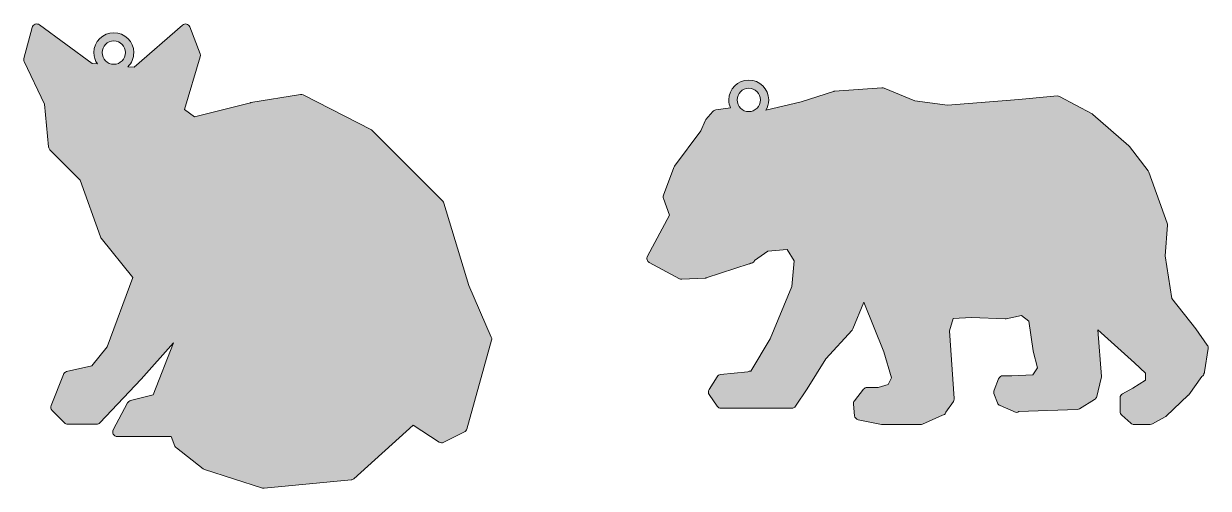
# Model space of a CAD drawing. Extents: x 5 to 4381, y -984 to -15.
# Drawn here: x 2676 to 3283, y -809 to -572 of the extents above; entities that cross this region are included whole.
import ezdxf

# ---------------------------------------------------------------- set-up
doc = ezdxf.new("R2010")
doc.units = 0
doc.header["$MEASUREMENT"] = 0
doc.layers.add('Layer 1', color=7, linetype='Continuous')

msp = doc.modelspace()

# ---------------------------------------------------------------- hatches: boundary and pattern name
at = {"layer": 'Layer 1', "true_color": 0xad6c5e}
h = msp.add_hatch(color=35, dxfattribs=at)
h.dxf.hatch_style = 2
edge = h.paths.add_edge_path()
edge.add_spline(control_points=[(2686.81, -612.96), (2686.81, -612.96), (2688.88, -634.77), (2688.88, -634.77), (2688.94, -635.31), (2689.18, -635.82), (2689.57, -636.21), (2689.57, -636.21), (2705.06, -651.7), (2705.06, -651.7), (2705.06, -651.7), (2715.46, -680.84), (2715.46, -680.84), (2715.47, -680.84), (2715.47, -680.85), (2715.47, -680.85), (2715.56, -681.09), (2715.68, -681.31), (2715.84, -681.51), (2715.84, -681.51), (2731.94, -701.64), (2731.94, -701.64), (2731.94, -701.64), (2718.78, -737.07), (2718.78, -737.07), (2718.78, -737.07), (2711.06, -746.72), (2711.06, -746.72), (2711.06, -746.72), (2698.1, -749.71), (2698.1, -749.71), (2697.36, -749.88), (2696.74, -750.4), (2696.45, -751.12), (2696.45, -751.12), (2690.1, -767), (2690.1, -767), (2689.75, -767.87), (2689.95, -768.86), (2690.62, -769.53), (2690.62, -769.53), (2696.97, -775.88), (2696.97, -775.88), (2697.41, -776.33), (2698, -776.57), (2698.63, -776.57), (2698.63, -776.57), (2713.45, -776.57), (2713.45, -776.57), (2714.08, -776.57), (2714.7, -776.31), (2715.14, -775.85), (2715.14, -775.85), (2736.31, -753.62), (2736.31, -753.62), (2736.31, -753.62), (2752.8, -735.03), (2752.8, -735.03), (2752.8, -735.03), (2742.39, -761.65), (2742.39, -761.65), (2742.39, -761.65), (2730.86, -764.53), (2730.86, -764.53), (2730.22, -764.69), (2729.68, -765.12), (2729.36, -765.7), (2729.36, -765.7), (2721.96, -779.45), (2721.96, -779.45), (2721.57, -780.18), (2721.59, -781.07), (2722.01, -781.78), (2722.43, -782.48), (2723.2, -782.92), (2724.03, -782.92), (2724.03, -782.92), (2751.56, -782.92), (2751.56, -782.92), (2751.56, -782.92), (2753.6, -787.82), (2753.6, -787.82), (2753.76, -788.19), (2754.01, -788.52), (2754.33, -788.77), (2754.33, -788.77), (2768.1, -799.36), (2768.1, -799.36), (2768.3, -799.52), (2768.53, -799.65), (2768.79, -799.73), (2768.79, -799.73), (2798.44, -809.26), (2798.44, -809.26), (2798.69, -809.34), (2798.92, -809.37), (2799.16, -809.37), (2799.2, -809.37), (2799.28, -809.37), (2799.32, -809.37), (2799.32, -809.37), (2843.82, -805.13), (2843.82, -805.13), (2844.32, -805.08), (2844.8, -804.87), (2845.17, -804.54), (2845.17, -804.54), (2875.58, -777.17), (2875.58, -777.17), (2875.58, -777.17), (2888.89, -785.72), (2888.89, -785.72), (2889.58, -786.17), (2890.47, -786.21), (2891.21, -785.85), (2891.21, -785.85), (2901.79, -780.56), (2901.79, -780.56), (2902.38, -780.26), (2902.82, -779.73), (2903, -779.09), (2903, -779.09), (2915.7, -733.58), (2915.7, -733.58), (2915.85, -733.06), (2915.81, -732.5), (2915.59, -732), (2915.59, -732), (2904.01, -705.68), (2904.01, -705.68), (2904.01, -705.68), (2891.35, -663.5), (2891.35, -663.5), (2891.24, -663.13), (2891.04, -662.78), (2890.76, -662.51), (2890.76, -662.51), (2854.79, -626.53), (2854.79, -626.53), (2854.61, -626.36), (2854.42, -626.22), (2854.2, -626.11), (2854.2, -626.11), (2819.28, -608.12), (2819.28, -608.12), (2818.83, -607.88), (2818.33, -607.8), (2817.83, -607.88), (2817.83, -607.88), (2792.42, -612.12), (2792.42, -612.12), (2792.38, -612.13), (2792.31, -612.14), (2792.27, -612.15), (2792.27, -612.15), (2763.66, -619.3), (2763.66, -619.3), (2763.66, -619.3), (2758.5, -615.61), (2758.5, -615.61), (2758.5, -615.61), (2766.49, -588.65), (2766.49, -588.65), (2766.64, -588.17), (2766.62, -587.63), (2766.43, -587.14), (2766.43, -587.14), (2761.14, -573.38), (2761.14, -573.38), (2760.87, -572.67), (2760.26, -572.13), (2759.51, -571.95), (2758.77, -571.76), (2757.98, -571.95), (2757.41, -572.45), (2757.41, -572.45), (2732.76, -594.02), (2732.76, -594.02), (2732.76, -594.02), (2729.53, -593.72), (2729.53, -593.72), (2731.35, -591.88), (2732.48, -589.35), (2732.48, -586.55), (2732.48, -580.92), (2727.9, -576.34), (2722.27, -576.34), (2716.64, -576.34), (2712.06, -580.92), (2712.06, -586.55), (2712.06, -588.68), (2712.72, -590.66), (2713.84, -592.3), (2713.84, -592.3), (2711.13, -592.05), (2711.13, -592.05), (2711.13, -592.05), (2684.15, -572.33), (2684.15, -572.33), (2683.52, -571.87), (2682.71, -571.75), (2681.98, -572.01), (2681.24, -572.27), (2680.69, -572.87), (2680.49, -573.62), (2680.49, -573.62), (2676.25, -589.49), (2676.25, -589.49), (2676.11, -590.03), (2676.17, -590.6), (2676.4, -591.1), (2676.4, -591.1), (2686.81, -612.96), (2686.81, -612.96)], knot_values=[0, 0, 0, 0, 1, 1, 1, 2, 2, 2, 3, 3, 3, 4, 4, 4, 5, 5, 5, 6, 6, 6, 7, 7, 7, 8, 8, 8, 9, 9, 9, 10, 10, 10, 11, 11, 11, 12, 12, 12, 13, 13, 13, 14, 14, 14, 15, 15, 15, 16, 16, 16, 17, 17, 17, 18, 18, 18, 19, 19, 19, 20, 20, 20, 21, 21, 21, 22, 22, 22, 23, 23, 23, 24, 24, 24, 25, 25, 25, 26, 26, 26, 27, 27, 27, 28, 28, 28, 29, 29, 29, 30, 30, 30, 31, 31, 31, 32, 32, 32, 33, 33, 33, 34, 34, 34, 35, 35, 35, 36, 36, 36, 37, 37, 37, 38, 38, 38, 39, 39, 39, 40, 40, 40, 41, 41, 41, 42, 42, 42, 43, 43, 43, 44, 44, 44, 45, 45, 45, 46, 46, 46, 47, 47, 47, 48, 48, 48, 49, 49, 49, 50, 50, 50, 51, 51, 51, 52, 52, 52, 53, 53, 53, 54, 54, 54, 55, 55, 55, 56, 56, 56, 57, 57, 57, 58, 58, 58, 59, 59, 59, 60, 60, 60, 61, 61, 61, 62, 62, 62, 63, 63, 63, 64, 64, 64, 65, 65, 65, 66, 66, 66, 67, 67, 67, 68, 68, 68, 69, 69, 69, 70, 70, 70, 71, 71, 71, 71], degree=3, periodic=1)
edge = h.paths.add_edge_path()
edge.add_spline(control_points=[(2722.27, -580.59), (2725.56, -580.59), (2728.24, -583.26), (2728.24, -586.55), (2728.24, -589.84), (2725.56, -592.52), (2722.27, -592.52), (2718.98, -592.52), (2716.31, -589.84), (2716.31, -586.55), (2716.31, -583.26), (2718.98, -580.59), (2722.27, -580.59)], knot_values=[0, 0, 0, 0, 1, 1, 1, 2, 2, 2, 3, 3, 3, 4, 4, 4, 4], degree=3, periodic=1)
h = msp.add_hatch(color=35, dxfattribs=at)
h.dxf.hatch_style = 2
edge = h.paths.add_edge_path()
edge.add_spline(control_points=[(3282.28, -736.19), (3282.28, -736.19), (3276.34, -727.87), (3276.34, -727.87), (3276.34, -727.87), (3264.18, -712.23), (3264.18, -712.23), (3264.18, -712.23), (3260.76, -690.53), (3260.76, -690.53), (3260.76, -690.53), (3261.92, -674.76), (3261.92, -674.76), (3261.95, -674.44), (3261.9, -674.09), (3261.79, -673.78), (3261.79, -673.78), (3252.29, -647.65), (3252.29, -647.65), (3252.2, -647.41), (3252.08, -647.2), (3251.94, -647.02), (3251.94, -647.02), (3242.44, -634.55), (3242.44, -634.55), (3242.36, -634.45), (3242.21, -634.28), (3242.11, -634.2), (3242.11, -634.2), (3223.7, -618.17), (3223.7, -618.17), (3223.57, -618.05), (3223.42, -617.95), (3223.26, -617.86), (3223.26, -617.86), (3206.64, -608.96), (3206.64, -608.96), (3206.23, -608.74), (3205.77, -608.64), (3205.3, -608.69), (3205.3, -608.69), (3185.71, -610.47), (3185.71, -610.47), (3185.71, -610.47), (3149.16, -613.42), (3149.16, -613.42), (3149.16, -613.42), (3132.48, -611.12), (3132.48, -611.12), (3132.48, -611.12), (3116.72, -604.69), (3116.72, -604.69), (3116.4, -604.56), (3116.03, -604.5), (3115.67, -604.53), (3115.67, -604.53), (3091.3, -606.31), (3091.3, -606.31), (3091.22, -606.31), (3091.13, -606.33), (3091.05, -606.34), (3091.04, -606.35), (3091.03, -606.35), (3091.03, -606.35), (3090.94, -606.36), (3090.85, -606.39), (3090.76, -606.41), (3090.76, -606.41), (3074.21, -611.73), (3074.21, -611.73), (3074.21, -611.73), (3056.21, -615.97), (3056.21, -615.97), (3057.12, -614.44), (3057.66, -612.66), (3057.66, -610.75), (3057.66, -605.12), (3053.08, -600.54), (3047.45, -600.54), (3041.82, -600.54), (3037.24, -605.12), (3037.24, -610.75), (3037.24, -612.17), (3037.54, -613.52), (3038.07, -614.76), (3038.07, -614.76), (3030.56, -615.83), (3030.56, -615.83), (3029.99, -615.91), (3029.47, -616.19), (3029.1, -616.63), (3029.1, -616.63), (3025.54, -620.78), (3025.54, -620.78), (3025.39, -620.96), (3025.27, -621.15), (3025.17, -621.36), (3025.17, -621.36), (3022.91, -626.47), (3022.91, -626.47), (3022.91, -626.47), (3009.4, -644.67), (3009.4, -644.67), (3009.27, -644.85), (3009.16, -645.05), (3009.08, -645.25), (3009.08, -645.25), (3003.74, -659.51), (3003.74, -659.51), (3003.54, -660.04), (3003.54, -660.62), (3003.74, -661.15), (3003.74, -661.15), (3006.93, -669.66), (3006.93, -669.66), (3006.93, -669.66), (2995.56, -690.7), (2995.56, -690.7), (2995.26, -691.24), (2995.19, -691.89), (2995.37, -692.49), (2995.55, -693.08), (2995.96, -693.59), (2996.51, -693.88), (2996.51, -693.88), (3011.95, -702.2), (3011.95, -702.2), (3012.33, -702.41), (3012.76, -702.5), (3013.2, -702.48), (3013.2, -702.48), (3025.07, -701.88), (3025.07, -701.88), (3025.27, -701.87), (3025.49, -701.83), (3025.69, -701.76), (3025.69, -701.76), (3047.65, -694.64), (3047.65, -694.64), (3047.87, -694.57), (3048.07, -694.47), (3048.25, -694.35), (3048.25, -694.35), (3048.34, -694.29), (3048.34, -694.29), (3048.34, -694.29), (3048.86, -694.21), (3048.86, -694.21), (3049.6, -694.09), (3050.17, -693.56), (3050.38, -692.89), (3050.38, -692.89), (3057.26, -688.15), (3057.26, -688.15), (3057.26, -688.15), (3067.08, -687.17), (3067.08, -687.17), (3067.08, -687.17), (3070.66, -692.98), (3070.66, -692.98), (3070.66, -692.98), (3069.56, -706.1), (3069.56, -706.1), (3069.56, -706.1), (3058.48, -732.93), (3058.48, -732.93), (3058.48, -732.93), (3048.54, -749.5), (3048.54, -749.5), (3048, -749.4), (3047.44, -749.49), (3046.96, -749.76), (3046.96, -749.76), (3033.01, -751.25), (3033.01, -751.25), (3032.3, -751.33), (3031.66, -751.72), (3031.28, -752.33), (3031.28, -752.33), (3027.12, -758.86), (3027.12, -758.86), (3026.61, -759.67), (3026.63, -760.69), (3027.18, -761.47), (3027.18, -761.47), (3031.34, -767.41), (3031.34, -767.41), (3031.78, -768.04), (3032.5, -768.42), (3033.26, -768.42), (3033.26, -768.42), (3069.5, -768.42), (3069.5, -768.42), (3070.29, -768.42), (3071.02, -768.02), (3071.45, -767.37), (3071.45, -767.37), (3077.39, -758.46), (3077.39, -758.46), (3077.39, -758.46), (3086.83, -743.13), (3086.83, -743.13), (3086.83, -743.13), (3100.33, -728.45), (3100.33, -728.45), (3100.53, -728.24), (3100.68, -728), (3100.78, -727.75), (3100.78, -727.75), (3106.32, -714.11), (3106.32, -714.11), (3106.32, -714.11), (3116.58, -739.51), (3116.58, -739.51), (3116.58, -739.51), (3120.46, -752.83), (3120.46, -752.83), (3120.46, -752.83), (3118.89, -756.37), (3118.89, -756.37), (3118.89, -756.37), (3113.73, -757.77), (3113.73, -757.77), (3113.73, -757.77), (3108.11, -757.77), (3108.11, -757.77), (3107.39, -757.77), (3106.72, -758.1), (3106.27, -758.66), (3106.27, -758.66), (3101.52, -764.6), (3101.52, -764.6), (3101.13, -765.08), (3100.96, -765.68), (3101.02, -766.3), (3101.02, -766.3), (3101.61, -772.24), (3101.61, -772.24), (3101.72, -773.27), (3102.47, -774.1), (3103.49, -774.31), (3103.49, -774.31), (3115.37, -776.69), (3115.37, -776.69), (3115.49, -776.71), (3115.71, -776.73), (3115.83, -776.73), (3115.83, -776.73), (3135.43, -776.73), (3135.43, -776.73), (3135.76, -776.73), (3136.08, -776.66), (3136.38, -776.53), (3136.38, -776.53), (3146.73, -771.93), (3146.73, -771.93), (3147.39, -771.86), (3147.99, -771.45), (3148.27, -770.8), (3148.27, -770.8), (3148.44, -770.43), (3148.44, -770.43), (3148.44, -770.43), (3152.21, -765.04), (3152.21, -765.04), (3152.51, -764.6), (3152.66, -764.07), (3152.63, -763.53), (3152.63, -763.53), (3150.28, -728.89), (3150.28, -728.89), (3150.28, -728.89), (3152.08, -722.58), (3152.08, -722.58), (3152.08, -722.58), (3161.59, -722.08), (3161.59, -722.08), (3161.59, -722.08), (3178.71, -722.68), (3178.71, -722.68), (3178.88, -722.69), (3179.08, -722.67), (3179.28, -722.63), (3179.28, -722.63), (3187.11, -721.06), (3187.11, -721.06), (3187.11, -721.06), (3190.86, -723.98), (3190.86, -723.98), (3190.86, -723.98), (3193.1, -739.08), (3193.1, -739.08), (3193.11, -739.15), (3193.13, -739.25), (3193.15, -739.31), (3193.15, -739.31), (3195.27, -747.81), (3195.27, -747.81), (3195.27, -747.81), (3192.94, -751.3), (3192.94, -751.3), (3192.94, -751.3), (3182.24, -751.84), (3182.24, -751.84), (3182.24, -751.84), (3177.61, -751.83), (3177.61, -751.83), (3176.64, -751.83), (3175.78, -752.41), (3175.42, -753.31), (3175.42, -753.31), (3173.05, -759.25), (3173.05, -759.25), (3172.83, -759.8), (3172.83, -760.4), (3173.03, -760.94), (3173.03, -760.94), (3174.81, -765.7), (3174.81, -765.7), (3175.04, -766.31), (3175.52, -766.8), (3176.11, -767.05), (3176.11, -767.05), (3182.87, -769.86), (3182.87, -769.86), (3182.87, -769.86), (3183.46, -770.26), (3183.46, -770.26), (3184.18, -770.75), (3185.12, -770.68), (3185.75, -770.14), (3185.75, -770.14), (3215.71, -769.01), (3215.71, -769.01), (3216.11, -768.99), (3216.51, -768.87), (3216.86, -768.66), (3216.86, -768.66), (3224.58, -763.91), (3224.58, -763.91), (3225.1, -763.58), (3225.48, -763.08), (3225.63, -762.48), (3225.63, -762.48), (3228, -752.97), (3228, -752.97), (3228.06, -752.73), (3228.09, -752.48), (3228.07, -752.22), (3228.07, -752.22), (3226.16, -728.39), (3226.16, -728.39), (3226.16, -728.39), (3244.94, -745.24), (3244.94, -745.24), (3244.94, -745.24), (3250.7, -750.47), (3250.7, -750.47), (3250.7, -750.47), (3250.7, -754.06), (3250.7, -754.06), (3250.7, -754.06), (3244.09, -758.12), (3244.09, -758.12), (3244.09, -758.12), (3238.84, -761.04), (3238.84, -761.04), (3238.09, -761.45), (3237.63, -762.24), (3237.63, -763.09), (3237.63, -763.09), (3237.63, -770.22), (3237.63, -770.22), (3237.63, -770.9), (3237.92, -771.55), (3238.43, -771.99), (3238.43, -771.99), (3243.18, -776.15), (3243.18, -776.15), (3243.61, -776.52), (3244.16, -776.73), (3244.73, -776.73), (3244.73, -776.73), (3253.05, -776.73), (3253.05, -776.73), (3253.44, -776.73), (3253.83, -776.63), (3254.18, -776.44), (3254.18, -776.44), (3260.71, -772.88), (3260.71, -772.88), (3260.9, -772.77), (3261.07, -772.65), (3261.21, -772.51), (3261.21, -772.51), (3272.48, -761.83), (3272.48, -761.83), (3272.56, -761.75), (3272.69, -761.61), (3272.76, -761.52), (3272.76, -761.52), (3279.5, -752.18), (3279.5, -752.18), (3279.81, -752.03), (3280.08, -751.8), (3280.27, -751.51), (3280.43, -751.27), (3280.52, -750.99), (3280.56, -750.71), (3280.74, -750.43), (3280.86, -750.11), (3280.91, -749.78), (3280.91, -749.78), (3282.7, -737.9), (3282.7, -737.9), (3282.79, -737.29), (3282.64, -736.68), (3282.28, -736.19)], knot_values=[0, 0, 0, 0, 1, 1, 1, 2, 2, 2, 3, 3, 3, 4, 4, 4, 5, 5, 5, 6, 6, 6, 7, 7, 7, 8, 8, 8, 9, 9, 9, 10, 10, 10, 11, 11, 11, 12, 12, 12, 13, 13, 13, 14, 14, 14, 15, 15, 15, 16, 16, 16, 17, 17, 17, 18, 18, 18, 19, 19, 19, 20, 20, 20, 21, 21, 21, 22, 22, 22, 23, 23, 23, 24, 24, 24, 25, 25, 25, 26, 26, 26, 27, 27, 27, 28, 28, 28, 29, 29, 29, 30, 30, 30, 31, 31, 31, 32, 32, 32, 33, 33, 33, 34, 34, 34, 35, 35, 35, 36, 36, 36, 37, 37, 37, 38, 38, 38, 39, 39, 39, 40, 40, 40, 41, 41, 41, 42, 42, 42, 43, 43, 43, 44, 44, 44, 45, 45, 45, 46, 46, 46, 47, 47, 47, 48, 48, 48, 49, 49, 49, 50, 50, 50, 51, 51, 51, 52, 52, 52, 53, 53, 53, 54, 54, 54, 55, 55, 55, 56, 56, 56, 57, 57, 57, 58, 58, 58, 59, 59, 59, 60, 60, 60, 61, 61, 61, 62, 62, 62, 63, 63, 63, 64, 64, 64, 65, 65, 65, 66, 66, 66, 67, 67, 67, 68, 68, 68, 69, 69, 69, 70, 70, 70, 71, 71, 71, 72, 72, 72, 73, 73, 73, 74, 74, 74, 75, 75, 75, 76, 76, 76, 77, 77, 77, 78, 78, 78, 79, 79, 79, 80, 80, 80, 81, 81, 81, 82, 82, 82, 83, 83, 83, 84, 84, 84, 85, 85, 85, 86, 86, 86, 87, 87, 87, 88, 88, 88, 89, 89, 89, 90, 90, 90, 91, 91, 91, 92, 92, 92, 93, 93, 93, 94, 94, 94, 95, 95, 95, 96, 96, 96, 97, 97, 97, 98, 98, 98, 99, 99, 99, 100, 100, 100, 101, 101, 101, 102, 102, 102, 103, 103, 103, 104, 104, 104, 105, 105, 105, 106, 106, 106, 107, 107, 107, 108, 108, 108, 109, 109, 109, 110, 110, 110, 111, 111, 111, 112, 112, 112, 113, 113, 113, 114, 114, 114, 115, 115, 115, 116, 116, 116, 117, 117, 117, 118, 118, 118, 119, 119, 119, 120, 120, 120, 121, 121, 121, 122, 122, 122, 123, 123, 123, 124, 124, 124, 125, 125, 125, 126, 126, 126, 127, 127, 127, 128, 128, 128, 129, 129, 129, 130, 130, 130, 131, 131, 131, 132, 132, 132, 133, 133, 133, 134, 134, 134, 135, 135, 135, 136, 136, 136, 137, 137, 137, 138, 138, 138, 139, 139, 139, 139], degree=3, periodic=1)
edge = h.paths.add_edge_path()
edge.add_spline(control_points=[(3047.45, -604.78), (3050.74, -604.78), (3053.42, -607.46), (3053.42, -610.75), (3053.42, -614.04), (3050.74, -616.71), (3047.45, -616.71), (3044.16, -616.71), (3041.49, -614.04), (3041.49, -610.75), (3041.49, -607.46), (3044.16, -604.78), (3047.45, -604.78)], knot_values=[0, 0, 0, 0, 1, 1, 1, 2, 2, 2, 3, 3, 3, 4, 4, 4, 4], degree=3, periodic=1)

# ---------------------------------------------------------------- linework, layer by layer
at = {"layer": 'Layer 1', "lineweight": 0}
for points, knots in [([(2686.81, -612.96), (2686.81, -612.96), (2688.88, -634.77), (2688.88, -634.77), (2688.94, -635.31), (2689.18, -635.82), (2689.57, -636.21), (2689.57, -636.21), (2705.06, -651.7), (2705.06, -651.7), (2705.06, -651.7), (2715.46, -680.84), (2715.46, -680.84), (2715.47, -680.84), (2715.47, -680.85), (2715.47, -680.85), (2715.56, -681.09), (2715.68, -681.31), (2715.84, -681.51), (2715.84, -681.51), (2731.94, -701.64), (2731.94, -701.64), (2731.94, -701.64), (2718.78, -737.07), (2718.78, -737.07), (2718.78, -737.07), (2711.06, -746.72), (2711.06, -746.72), (2711.06, -746.72), (2698.1, -749.71), (2698.1, -749.71), (2697.36, -749.88), (2696.74, -750.4), (2696.45, -751.12), (2696.45, -751.12), (2690.1, -767), (2690.1, -767), (2689.75, -767.87), (2689.95, -768.86), (2690.62, -769.53), (2690.62, -769.53), (2696.97, -775.88), (2696.97, -775.88), (2697.41, -776.33), (2698, -776.57), (2698.63, -776.57), (2698.63, -776.57), (2713.45, -776.57), (2713.45, -776.57), (2714.08, -776.57), (2714.7, -776.31), (2715.14, -775.85), (2715.14, -775.85), (2736.31, -753.62), (2736.31, -753.62), (2736.31, -753.62), (2752.8, -735.03), (2752.8, -735.03), (2752.8, -735.03), (2742.39, -761.65), (2742.39, -761.65), (2742.39, -761.65), (2730.86, -764.53), (2730.86, -764.53), (2730.22, -764.69), (2729.68, -765.12), (2729.36, -765.7), (2729.36, -765.7), (2721.96, -779.45), (2721.96, -779.45), (2721.57, -780.18), (2721.59, -781.07), (2722.01, -781.78), (2722.43, -782.48), (2723.2, -782.92), (2724.03, -782.92), (2724.03, -782.92), (2751.56, -782.92), (2751.56, -782.92), (2751.56, -782.92), (2753.6, -787.82), (2753.6, -787.82), (2753.76, -788.19), (2754.01, -788.52), (2754.33, -788.77), (2754.33, -788.77), (2768.1, -799.36), (2768.1, -799.36), (2768.3, -799.52), (2768.53, -799.65), (2768.79, -799.73), (2768.79, -799.73), (2798.44, -809.26), (2798.44, -809.26), (2798.69, -809.34), (2798.92, -809.37), (2799.16, -809.37), (2799.2, -809.37), (2799.28, -809.37), (2799.32, -809.37), (2799.32, -809.37), (2843.82, -805.13), (2843.82, -805.13), (2844.32, -805.08), (2844.8, -804.87), (2845.17, -804.54), (2845.17, -804.54), (2875.58, -777.17), (2875.58, -777.17), (2875.58, -777.17), (2888.89, -785.72), (2888.89, -785.72), (2889.58, -786.17), (2890.47, -786.21), (2891.21, -785.85), (2891.21, -785.85), (2901.79, -780.56), (2901.79, -780.56), (2902.38, -780.26), (2902.82, -779.73), (2903, -779.09), (2903, -779.09), (2915.7, -733.58), (2915.7, -733.58), (2915.85, -733.06), (2915.81, -732.5), (2915.59, -732), (2915.59, -732), (2904.01, -705.68), (2904.01, -705.68), (2904.01, -705.68), (2891.35, -663.5), (2891.35, -663.5), (2891.24, -663.13), (2891.04, -662.78), (2890.76, -662.51), (2890.76, -662.51), (2854.79, -626.53), (2854.79, -626.53), (2854.61, -626.36), (2854.42, -626.22), (2854.2, -626.11), (2854.2, -626.11), (2819.28, -608.12), (2819.28, -608.12), (2818.83, -607.88), (2818.33, -607.8), (2817.83, -607.88), (2817.83, -607.88), (2792.42, -612.12), (2792.42, -612.12), (2792.38, -612.13), (2792.31, -612.14), (2792.27, -612.15), (2792.27, -612.15), (2763.66, -619.3), (2763.66, -619.3), (2763.66, -619.3), (2758.5, -615.61), (2758.5, -615.61), (2758.5, -615.61), (2766.49, -588.65), (2766.49, -588.65), (2766.64, -588.17), (2766.62, -587.63), (2766.43, -587.14), (2766.43, -587.14), (2761.14, -573.38), (2761.14, -573.38), (2760.87, -572.67), (2760.26, -572.13), (2759.51, -571.95), (2758.77, -571.76), (2757.98, -571.95), (2757.41, -572.45), (2757.41, -572.45), (2732.76, -594.02), (2732.76, -594.02), (2732.76, -594.02), (2729.53, -593.72), (2729.53, -593.72), (2731.35, -591.88), (2732.48, -589.35), (2732.48, -586.55), (2732.48, -580.92), (2727.9, -576.34), (2722.27, -576.34), (2716.64, -576.34), (2712.06, -580.92), (2712.06, -586.55), (2712.06, -588.68), (2712.72, -590.66), (2713.84, -592.3), (2713.84, -592.3), (2711.13, -592.05), (2711.13, -592.05), (2711.13, -592.05), (2684.15, -572.33), (2684.15, -572.33), (2683.52, -571.87), (2682.71, -571.75), (2681.98, -572.01), (2681.24, -572.27), (2680.69, -572.87), (2680.49, -573.62), (2680.49, -573.62), (2676.25, -589.49), (2676.25, -589.49), (2676.11, -590.03), (2676.17, -590.6), (2676.4, -591.1), (2676.4, -591.1), (2686.81, -612.96), (2686.81, -612.96)], [0, 0, 0, 0, 1, 1, 1, 2, 2, 2, 3, 3, 3, 4, 4, 4, 5, 5, 5, 6, 6, 6, 7, 7, 7, 8, 8, 8, 9, 9, 9, 10, 10, 10, 11, 11, 11, 12, 12, 12, 13, 13, 13, 14, 14, 14, 15, 15, 15, 16, 16, 16, 17, 17, 17, 18, 18, 18, 19, 19, 19, 20, 20, 20, 21, 21, 21, 22, 22, 22, 23, 23, 23, 24, 24, 24, 25, 25, 25, 26, 26, 26, 27, 27, 27, 28, 28, 28, 29, 29, 29, 30, 30, 30, 31, 31, 31, 32, 32, 32, 33, 33, 33, 34, 34, 34, 35, 35, 35, 36, 36, 36, 37, 37, 37, 38, 38, 38, 39, 39, 39, 40, 40, 40, 41, 41, 41, 42, 42, 42, 43, 43, 43, 44, 44, 44, 45, 45, 45, 46, 46, 46, 47, 47, 47, 48, 48, 48, 49, 49, 49, 50, 50, 50, 51, 51, 51, 52, 52, 52, 53, 53, 53, 54, 54, 54, 55, 55, 55, 56, 56, 56, 57, 57, 57, 58, 58, 58, 59, 59, 59, 60, 60, 60, 61, 61, 61, 62, 62, 62, 63, 63, 63, 64, 64, 64, 65, 65, 65, 66, 66, 66, 67, 67, 67, 68, 68, 68, 69, 69, 69, 70, 70, 70, 71, 71, 71, 71]), ([(2722.27, -580.59), (2725.56, -580.59), (2728.24, -583.26), (2728.24, -586.55), (2728.24, -589.84), (2725.56, -592.52), (2722.27, -592.52), (2718.98, -592.52), (2716.31, -589.84), (2716.31, -586.55), (2716.31, -583.26), (2718.98, -580.59), (2722.27, -580.59)], [0, 0, 0, 0, 1, 1, 1, 2, 2, 2, 3, 3, 3, 4, 4, 4, 4]), ([(3282.28, -736.19), (3282.28, -736.19), (3276.34, -727.87), (3276.34, -727.87), (3276.34, -727.87), (3264.18, -712.23), (3264.18, -712.23), (3264.18, -712.23), (3260.76, -690.53), (3260.76, -690.53), (3260.76, -690.53), (3261.92, -674.76), (3261.92, -674.76), (3261.95, -674.44), (3261.9, -674.09), (3261.79, -673.78), (3261.79, -673.78), (3252.29, -647.65), (3252.29, -647.65), (3252.2, -647.41), (3252.08, -647.2), (3251.94, -647.02), (3251.94, -647.02), (3242.44, -634.55), (3242.44, -634.55), (3242.36, -634.45), (3242.21, -634.28), (3242.11, -634.2), (3242.11, -634.2), (3223.7, -618.17), (3223.7, -618.17), (3223.57, -618.05), (3223.42, -617.95), (3223.26, -617.86), (3223.26, -617.86), (3206.64, -608.96), (3206.64, -608.96), (3206.23, -608.74), (3205.77, -608.64), (3205.3, -608.69), (3205.3, -608.69), (3185.71, -610.47), (3185.71, -610.47), (3185.71, -610.47), (3149.16, -613.42), (3149.16, -613.42), (3149.16, -613.42), (3132.48, -611.12), (3132.48, -611.12), (3132.48, -611.12), (3116.72, -604.69), (3116.72, -604.69), (3116.4, -604.56), (3116.03, -604.5), (3115.67, -604.53), (3115.67, -604.53), (3091.3, -606.31), (3091.3, -606.31), (3091.22, -606.31), (3091.13, -606.33), (3091.05, -606.34), (3091.04, -606.35), (3091.03, -606.35), (3091.03, -606.35), (3090.94, -606.36), (3090.85, -606.39), (3090.76, -606.41), (3090.76, -606.41), (3074.21, -611.73), (3074.21, -611.73), (3074.21, -611.73), (3056.21, -615.97), (3056.21, -615.97), (3057.12, -614.44), (3057.66, -612.66), (3057.66, -610.75), (3057.66, -605.12), (3053.08, -600.54), (3047.45, -600.54), (3041.82, -600.54), (3037.24, -605.12), (3037.24, -610.75), (3037.24, -612.17), (3037.54, -613.52), (3038.07, -614.76), (3038.07, -614.76), (3030.56, -615.83), (3030.56, -615.83), (3029.99, -615.91), (3029.47, -616.19), (3029.1, -616.63), (3029.1, -616.63), (3025.54, -620.78), (3025.54, -620.78), (3025.39, -620.96), (3025.27, -621.15), (3025.17, -621.36), (3025.17, -621.36), (3022.91, -626.47), (3022.91, -626.47), (3022.91, -626.47), (3009.4, -644.67), (3009.4, -644.67), (3009.27, -644.85), (3009.16, -645.05), (3009.08, -645.25), (3009.08, -645.25), (3003.74, -659.51), (3003.74, -659.51), (3003.54, -660.04), (3003.54, -660.62), (3003.74, -661.15), (3003.74, -661.15), (3006.93, -669.66), (3006.93, -669.66), (3006.93, -669.66), (2995.56, -690.7), (2995.56, -690.7), (2995.26, -691.24), (2995.19, -691.89), (2995.37, -692.49), (2995.55, -693.08), (2995.96, -693.59), (2996.51, -693.88), (2996.51, -693.88), (3011.95, -702.2), (3011.95, -702.2), (3012.33, -702.41), (3012.76, -702.5), (3013.2, -702.48), (3013.2, -702.48), (3025.07, -701.88), (3025.07, -701.88), (3025.27, -701.87), (3025.49, -701.83), (3025.69, -701.76), (3025.69, -701.76), (3047.65, -694.64), (3047.65, -694.64), (3047.87, -694.57), (3048.07, -694.47), (3048.25, -694.35), (3048.25, -694.35), (3048.34, -694.29), (3048.34, -694.29), (3048.34, -694.29), (3048.86, -694.21), (3048.86, -694.21), (3049.6, -694.09), (3050.17, -693.56), (3050.38, -692.89), (3050.38, -692.89), (3057.26, -688.15), (3057.26, -688.15), (3057.26, -688.15), (3067.08, -687.17), (3067.08, -687.17), (3067.08, -687.17), (3070.66, -692.98), (3070.66, -692.98), (3070.66, -692.98), (3069.56, -706.1), (3069.56, -706.1), (3069.56, -706.1), (3058.48, -732.93), (3058.48, -732.93), (3058.48, -732.93), (3048.54, -749.5), (3048.54, -749.5), (3048, -749.4), (3047.44, -749.49), (3046.96, -749.76), (3046.96, -749.76), (3033.01, -751.25), (3033.01, -751.25), (3032.3, -751.33), (3031.66, -751.72), (3031.28, -752.33), (3031.28, -752.33), (3027.12, -758.86), (3027.12, -758.86), (3026.61, -759.67), (3026.63, -760.69), (3027.18, -761.47), (3027.18, -761.47), (3031.34, -767.41), (3031.34, -767.41), (3031.78, -768.04), (3032.5, -768.42), (3033.26, -768.42), (3033.26, -768.42), (3069.5, -768.42), (3069.5, -768.42), (3070.29, -768.42), (3071.02, -768.02), (3071.45, -767.37), (3071.45, -767.37), (3077.39, -758.46), (3077.39, -758.46), (3077.39, -758.46), (3086.83, -743.13), (3086.83, -743.13), (3086.83, -743.13), (3100.33, -728.45), (3100.33, -728.45), (3100.53, -728.24), (3100.68, -728), (3100.78, -727.75), (3100.78, -727.75), (3106.32, -714.11), (3106.32, -714.11), (3106.32, -714.11), (3116.58, -739.51), (3116.58, -739.51), (3116.58, -739.51), (3120.46, -752.83), (3120.46, -752.83), (3120.46, -752.83), (3118.89, -756.37), (3118.89, -756.37), (3118.89, -756.37), (3113.73, -757.77), (3113.73, -757.77), (3113.73, -757.77), (3108.11, -757.77), (3108.11, -757.77), (3107.39, -757.77), (3106.72, -758.1), (3106.27, -758.66), (3106.27, -758.66), (3101.52, -764.6), (3101.52, -764.6), (3101.13, -765.08), (3100.96, -765.68), (3101.02, -766.3), (3101.02, -766.3), (3101.61, -772.24), (3101.61, -772.24), (3101.72, -773.27), (3102.47, -774.1), (3103.49, -774.31), (3103.49, -774.31), (3115.37, -776.69), (3115.37, -776.69), (3115.49, -776.71), (3115.71, -776.73), (3115.83, -776.73), (3115.83, -776.73), (3135.43, -776.73), (3135.43, -776.73), (3135.76, -776.73), (3136.08, -776.66), (3136.38, -776.53), (3136.38, -776.53), (3146.73, -771.93), (3146.73, -771.93), (3147.39, -771.86), (3147.99, -771.45), (3148.27, -770.8), (3148.27, -770.8), (3148.44, -770.43), (3148.44, -770.43), (3148.44, -770.43), (3152.21, -765.04), (3152.21, -765.04), (3152.51, -764.6), (3152.66, -764.07), (3152.63, -763.53), (3152.63, -763.53), (3150.28, -728.89), (3150.28, -728.89), (3150.28, -728.89), (3152.08, -722.58), (3152.08, -722.58), (3152.08, -722.58), (3161.59, -722.08), (3161.59, -722.08), (3161.59, -722.08), (3178.71, -722.68), (3178.71, -722.68), (3178.88, -722.69), (3179.08, -722.67), (3179.28, -722.63), (3179.28, -722.63), (3187.11, -721.06), (3187.11, -721.06), (3187.11, -721.06), (3190.86, -723.98), (3190.86, -723.98), (3190.86, -723.98), (3193.1, -739.08), (3193.1, -739.08), (3193.11, -739.15), (3193.13, -739.25), (3193.15, -739.31), (3193.15, -739.31), (3195.27, -747.81), (3195.27, -747.81), (3195.27, -747.81), (3192.94, -751.3), (3192.94, -751.3), (3192.94, -751.3), (3182.24, -751.84), (3182.24, -751.84), (3182.24, -751.84), (3177.61, -751.83), (3177.61, -751.83), (3176.64, -751.83), (3175.78, -752.41), (3175.42, -753.31), (3175.42, -753.31), (3173.05, -759.25), (3173.05, -759.25), (3172.83, -759.8), (3172.83, -760.4), (3173.03, -760.94), (3173.03, -760.94), (3174.81, -765.7), (3174.81, -765.7), (3175.04, -766.31), (3175.52, -766.8), (3176.11, -767.05), (3176.11, -767.05), (3182.87, -769.86), (3182.87, -769.86), (3182.87, -769.86), (3183.46, -770.26), (3183.46, -770.26), (3184.18, -770.75), (3185.12, -770.68), (3185.75, -770.14), (3185.75, -770.14), (3215.71, -769.01), (3215.71, -769.01), (3216.11, -768.99), (3216.51, -768.87), (3216.86, -768.66), (3216.86, -768.66), (3224.58, -763.91), (3224.58, -763.91), (3225.1, -763.58), (3225.48, -763.08), (3225.63, -762.48), (3225.63, -762.48), (3228, -752.97), (3228, -752.97), (3228.06, -752.73), (3228.09, -752.48), (3228.07, -752.22), (3228.07, -752.22), (3226.16, -728.39), (3226.16, -728.39), (3226.16, -728.39), (3244.94, -745.24), (3244.94, -745.24), (3244.94, -745.24), (3250.7, -750.47), (3250.7, -750.47), (3250.7, -750.47), (3250.7, -754.06), (3250.7, -754.06), (3250.7, -754.06), (3244.09, -758.12), (3244.09, -758.12), (3244.09, -758.12), (3238.84, -761.04), (3238.84, -761.04), (3238.09, -761.45), (3237.63, -762.24), (3237.63, -763.09), (3237.63, -763.09), (3237.63, -770.22), (3237.63, -770.22), (3237.63, -770.9), (3237.92, -771.55), (3238.43, -771.99), (3238.43, -771.99), (3243.18, -776.15), (3243.18, -776.15), (3243.61, -776.52), (3244.16, -776.73), (3244.73, -776.73), (3244.73, -776.73), (3253.05, -776.73), (3253.05, -776.73), (3253.44, -776.73), (3253.83, -776.63), (3254.18, -776.44), (3254.18, -776.44), (3260.71, -772.88), (3260.71, -772.88), (3260.9, -772.77), (3261.07, -772.65), (3261.21, -772.51), (3261.21, -772.51), (3272.48, -761.83), (3272.48, -761.83), (3272.56, -761.75), (3272.69, -761.61), (3272.76, -761.52), (3272.76, -761.52), (3279.5, -752.18), (3279.5, -752.18), (3279.81, -752.03), (3280.08, -751.8), (3280.27, -751.51), (3280.43, -751.27), (3280.52, -750.99), (3280.56, -750.71), (3280.74, -750.43), (3280.86, -750.11), (3280.91, -749.78), (3280.91, -749.78), (3282.7, -737.9), (3282.7, -737.9), (3282.79, -737.29), (3282.64, -736.68), (3282.28, -736.19)], [0, 0, 0, 0, 1, 1, 1, 2, 2, 2, 3, 3, 3, 4, 4, 4, 5, 5, 5, 6, 6, 6, 7, 7, 7, 8, 8, 8, 9, 9, 9, 10, 10, 10, 11, 11, 11, 12, 12, 12, 13, 13, 13, 14, 14, 14, 15, 15, 15, 16, 16, 16, 17, 17, 17, 18, 18, 18, 19, 19, 19, 20, 20, 20, 21, 21, 21, 22, 22, 22, 23, 23, 23, 24, 24, 24, 25, 25, 25, 26, 26, 26, 27, 27, 27, 28, 28, 28, 29, 29, 29, 30, 30, 30, 31, 31, 31, 32, 32, 32, 33, 33, 33, 34, 34, 34, 35, 35, 35, 36, 36, 36, 37, 37, 37, 38, 38, 38, 39, 39, 39, 40, 40, 40, 41, 41, 41, 42, 42, 42, 43, 43, 43, 44, 44, 44, 45, 45, 45, 46, 46, 46, 47, 47, 47, 48, 48, 48, 49, 49, 49, 50, 50, 50, 51, 51, 51, 52, 52, 52, 53, 53, 53, 54, 54, 54, 55, 55, 55, 56, 56, 56, 57, 57, 57, 58, 58, 58, 59, 59, 59, 60, 60, 60, 61, 61, 61, 62, 62, 62, 63, 63, 63, 64, 64, 64, 65, 65, 65, 66, 66, 66, 67, 67, 67, 68, 68, 68, 69, 69, 69, 70, 70, 70, 71, 71, 71, 72, 72, 72, 73, 73, 73, 74, 74, 74, 75, 75, 75, 76, 76, 76, 77, 77, 77, 78, 78, 78, 79, 79, 79, 80, 80, 80, 81, 81, 81, 82, 82, 82, 83, 83, 83, 84, 84, 84, 85, 85, 85, 86, 86, 86, 87, 87, 87, 88, 88, 88, 89, 89, 89, 90, 90, 90, 91, 91, 91, 92, 92, 92, 93, 93, 93, 94, 94, 94, 95, 95, 95, 96, 96, 96, 97, 97, 97, 98, 98, 98, 99, 99, 99, 100, 100, 100, 101, 101, 101, 102, 102, 102, 103, 103, 103, 104, 104, 104, 105, 105, 105, 106, 106, 106, 107, 107, 107, 108, 108, 108, 109, 109, 109, 110, 110, 110, 111, 111, 111, 112, 112, 112, 113, 113, 113, 114, 114, 114, 115, 115, 115, 116, 116, 116, 117, 117, 117, 118, 118, 118, 119, 119, 119, 120, 120, 120, 121, 121, 121, 122, 122, 122, 123, 123, 123, 124, 124, 124, 125, 125, 125, 126, 126, 126, 127, 127, 127, 128, 128, 128, 129, 129, 129, 130, 130, 130, 131, 131, 131, 132, 132, 132, 133, 133, 133, 134, 134, 134, 135, 135, 135, 136, 136, 136, 137, 137, 137, 138, 138, 138, 139, 139, 139, 139]), ([(3047.45, -604.78), (3050.74, -604.78), (3053.42, -607.46), (3053.42, -610.75), (3053.42, -614.04), (3050.74, -616.71), (3047.45, -616.71), (3044.16, -616.71), (3041.49, -614.04), (3041.49, -610.75), (3041.49, -607.46), (3044.16, -604.78), (3047.45, -604.78)], [0, 0, 0, 0, 1, 1, 1, 2, 2, 2, 3, 3, 3, 4, 4, 4, 4])]:
    msp.add_open_spline(points, degree=3, knots=knots, dxfattribs=at)

doc.saveas('drawing.dxf')
